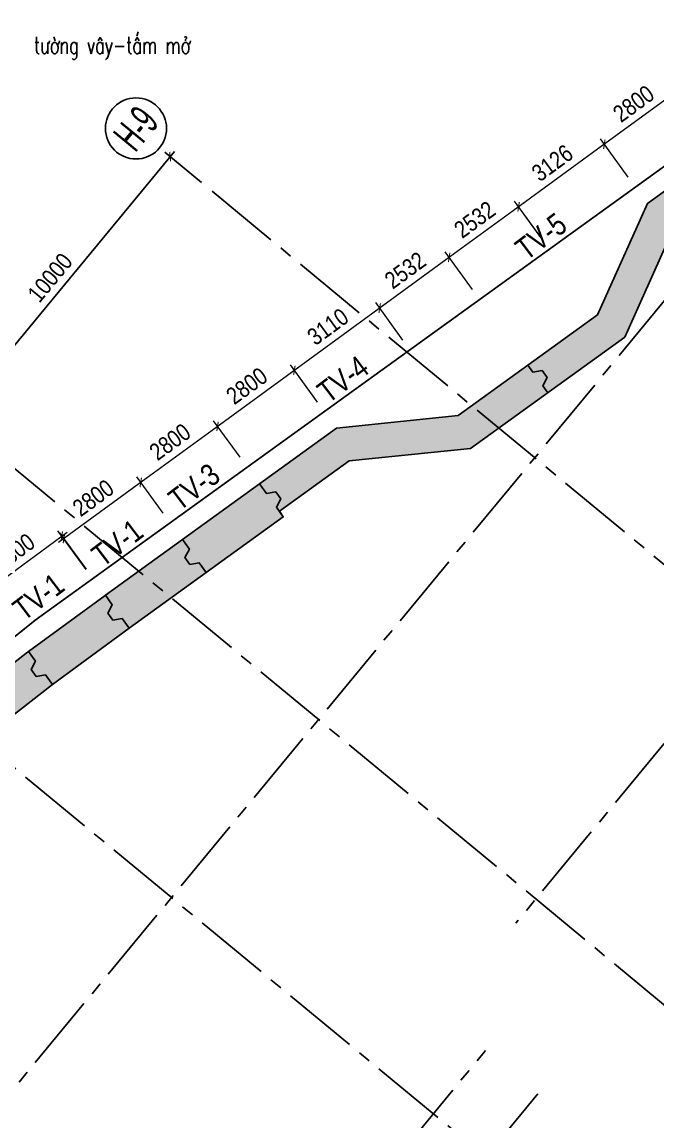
# Model space of a CAD drawing. Header units: millimetres. Extents: x 489377 to 1074388, y -818569 to -310551.
# Drawn here: x 717981 to 736682, y -375080 to -342711 of the extents above; entities that cross this region are included whole.
import ezdxf
from ezdxf.enums import TextEntityAlignment as Align
from ezdxf.xclip import XClip

# ---------------------------------------------------------------- set-up
doc = ezdxf.new("R2010")
doc.units = ezdxf.units.MM
doc.header["$LTSCALE"] = 100
doc.header["$XCLIPFRAME"] = 0
doc.header["$PDMODE"] = 32
doc.header["$PDSIZE"] = 2.5
for name, pattern in [('CENTER2', [1.125, 0.75, -0.125, 0.125, -0.125]), ('DASHDOT', [1, 0.5, -0.25, 0, -0.25]), ('DASHED', [4.5, 3, -1.5])]:
    doc.linetypes.add(name, pattern=pattern)
for name, color, linetype in [('A-GRID-SYM', 50, 'Continuous'), ('ccu11-Dim', 8, 'Continuous'), ('ccu11-Khuat', 9, 'DASHED'), ('ccu11-Text', 31, 'Continuous'), ('ccu12-Hatch', 250, 'Continuous'), ('ccu12-Truc', 13, 'CENTER2'), ('KC-Betong', 6, 'Continuous'), ('Xref_ST_MBDV Cot vach 30.7.2022$0$Xref_ST_MBDV Cot vach 30.7.2022|Xref_ST_MBDV Cot vach 30.7.2022|Xref_ST_MBDV Cot vach 30.7.2022|Xref_ST_MBDV Cot vach 30.7.2022|A-CORE-OTLN', 2, 'Continuous'), ('Xref_ST_MBDV Cot vach 30.7.2022$0$Xref_ST_MBDV Cot vach 30.7.2022|Xref_ST_MBDV Cot vach 30.7.2022|Xref_ST_MBDV Cot vach 30.7.2022|Xref_ST_MBDV Cot vach 30.7.2022|ccu12-Thay', 7, 'Continuous')]:
    doc.layers.add(name, color=color, linetype=linetype)
doc.layers.add('ccu12-Tencaukien', color=9, linetype='Continuous', lineweight=15)
doc.styles.add('Arial', font='arial_0.ttf', dxfattribs={"width": 0.7})
doc.styles.add('Arial Narrow', font='ARIALN.TTF')
doc.styles.add('ccu11-vnsimli', font='vnsimli.shx', dxfattribs={"width": 0.8, "bigfont": 'vns.shx'})
doc.styles.add('HBA-Text', font='GOTHIC.TTF')
doc.dimstyles.new('ccu12-200', dxfattribs={"dimscale": 200, "dimtxt": 2.5, "dimasz": 1, "dimexe": 1, "dimexo": 2, "dimgap": 1, "dimtad": 1, "dimdec": 0, "dimdsep": 46, "dimtxsty": 'Arial Narrow', "dimblk": 'ARCHTICK', "dimcen": -1, "dimdle": 1, "dimclrd": 256, "dimclre": 256, "dimclrt": 3, "dimadec": 0, "dimazin": 2, "dimtfac": 0.1, "dimtdec": 0, "dimtmove": 0, "dimatfit": 1, "dimldrblk": 'ARCHTICK', "dimfxl": 0, "dimtvp": 0.833333, "dimtolj": 1, "dimtzin": 12, "dimarcsym": 0})

# ---------------------------------------------------------------- blocks, each defined once
blk = doc.blocks.new('Bang so lieu tuong vay')
at = {"layer": 'ccu11-Text', "style": 'ccu11-vnsimli', "width": 0.7}
blk.add_text('t\xadêng v©y-tÊm më', height=500, rotation=359.9974, dxfattribs=at).set_placement((41741, -19779, 0), align=Align.MIDDLE)
blk = doc.blocks.new('_ARCHTICK')
at = {"color": 0, "linetype": 'ByBlock', "const_width": 0.15}
blk.add_lwpolyline([(-0.5, -0.5), (0.5, 0.5)], dxfattribs=at)
blk = doc.blocks.new('*D232')
at = {"layer": 'ccu11-Dim', "lineweight": -2, "ltscale": 0.5, "transparency": 16777216}
for p, q in [((-75801, 139701), (-76625, 140831)), ((-76346, 140787), (-78931, 138901)), ((-78063, 138051), (-78887, 139180))]:
    blk.add_line(p, q, dxfattribs=at)
at = {"layer": 'Defpoints', "color": 0, "ltscale": 0.5, "transparency": 16777216}
for p in [(-75566, 139378), (-78769, 139019), (-77828, 137728)]:
    blk.add_point(p, dxfattribs=at)
at = {"layer": 'ccu11-Dim', "lineweight": -2, "ltscale": 0.5, "transparency": 16777216, "xscale": 200, "yscale": 200, "zscale": 200}
for p, rotation in [((-76507, 140669), 36.11102627128894), ((-78769, 139019), 216.111026271289)]:
    blk.add_blockref('_ARCHTICK', p, dxfattribs=dict(at, rotation=rotation))
at = {"layer": 'ccu11-Dim', "color": 3, "ltscale": 0.5, "transparency": 16777216, "insert": (-77907, 140212), "char_height": 500, "attachment_point": 5, "rotation": 36.111, "style": 'Arial Narrow', "bg_fill": 3, "box_fill_scale": 1.1, "bg_fill_color": 256, "bg_fill_true_color": 13158600, "bg_fill_transparency": 0}
blk.add_mtext('\\A1;2800', dxfattribs=at)
blk = doc.blocks.new('*D233')
at = {"layer": 'ccu11-Dim', "lineweight": -2, "ltscale": 0.5, "transparency": 16777216}
for p, q in [((-78608, 139137), (-81456, 137059)), ((-78063, 138051), (-78887, 139180)), ((-80588, 136209), (-81412, 137338))]:
    blk.add_line(p, q, dxfattribs=at)
at = {"layer": 'Defpoints', "color": 0, "ltscale": 0.5, "transparency": 16777216}
for p in [(-77828, 137728), (-81294, 137177), (-80353, 135886)]:
    blk.add_point(p, dxfattribs=at)
at = {"layer": 'ccu11-Dim', "lineweight": -2, "ltscale": 0.5, "transparency": 16777216, "xscale": 200, "yscale": 200, "zscale": 200}
for p, rotation in [((-78769, 139019), 36.11102627128894), ((-81294, 137177), 216.111026271289)]:
    blk.add_blockref('_ARCHTICK', p, dxfattribs=dict(at, rotation=rotation))
at = {"layer": 'ccu11-Dim', "color": 3, "ltscale": 0.5, "transparency": 16777216, "insert": (-80300, 138466), "char_height": 500, "attachment_point": 5, "rotation": 36.111, "style": 'Arial Narrow', "bg_fill": 3, "box_fill_scale": 1.1, "bg_fill_color": 256, "bg_fill_true_color": 13158600, "bg_fill_transparency": 0}
blk.add_mtext('\\A1;3126', dxfattribs=at)
blk = doc.blocks.new('*D234')
at = {"layer": 'ccu11-Dim', "lineweight": -2, "ltscale": 0.5, "transparency": 16777216}
for p, q in [((-81133, 137295), (-83501, 135567)), ((-80609, 136237), (-81412, 137338)), ((-82654, 134745), (-83458, 135846))]:
    blk.add_line(p, q, dxfattribs=at)
at = {"layer": 'Defpoints', "color": 0, "ltscale": 0.5, "transparency": 16777216}
for p in [(-83340, 135685), (-80373, 135914), (-82418, 134421)]:
    blk.add_point(p, dxfattribs=at)
at = {"layer": 'ccu11-Dim', "lineweight": -2, "ltscale": 0.5, "transparency": 16777216, "xscale": 200, "yscale": 200, "zscale": 200}
for p, rotation in [((-81294, 137177), 36.11102627128894), ((-83340, 135685), 216.111026271289)]:
    blk.add_blockref('_ARCHTICK', p, dxfattribs=dict(at, rotation=rotation))
at = {"layer": 'ccu11-Dim', "color": 3, "ltscale": 0.5, "transparency": 16777216, "insert": (-82585, 136799), "char_height": 500, "attachment_point": 5, "rotation": 36.111, "style": 'Arial Narrow', "bg_fill": 3, "box_fill_scale": 1.1, "bg_fill_color": 256, "bg_fill_true_color": 13158600, "bg_fill_transparency": 0}
blk.add_mtext('\\A1;2532', dxfattribs=at)
blk = doc.blocks.new('*D235')
at = {"layer": 'ccu11-Dim', "lineweight": -2, "ltscale": 0.5, "transparency": 16777216}
for p, q in [((-83178, 135802), (-85547, 134074)), ((-82654, 134745), (-83458, 135846)), ((-84700, 133252), (-85503, 134354))]:
    blk.add_line(p, q, dxfattribs=at)
at = {"layer": 'Defpoints', "color": 0, "ltscale": 0.5, "transparency": 16777216}
for p in [(-82418, 134421), (-85385, 134192), (-84464, 132929)]:
    blk.add_point(p, dxfattribs=at)
at = {"layer": 'ccu11-Dim', "lineweight": -2, "ltscale": 0.5, "transparency": 16777216, "xscale": 200, "yscale": 200, "zscale": 200}
for p, rotation in [((-83340, 135685), 36.11102627128894), ((-85385, 134192), 216.111026271289)]:
    blk.add_blockref('_ARCHTICK', p, dxfattribs=dict(at, rotation=rotation))
at = {"layer": 'ccu11-Dim', "color": 3, "ltscale": 0.5, "transparency": 16777216, "insert": (-84631, 135306), "char_height": 500, "attachment_point": 5, "rotation": 36.111, "style": 'Arial Narrow', "bg_fill": 3, "box_fill_scale": 1.1, "bg_fill_color": 256, "bg_fill_true_color": 13158600, "bg_fill_transparency": 0}
blk.add_mtext('\\A1;2532', dxfattribs=at)
blk = doc.blocks.new('*D236')
at = {"layer": 'ccu11-Dim', "lineweight": -2, "ltscale": 0.5, "transparency": 16777216}
for p, q in [((-84700, 133252), (-85503, 134354)), ((-85224, 134310), (-88059, 132242)), ((-87212, 131420), (-88016, 132521))]:
    blk.add_line(p, q, dxfattribs=at)
at = {"layer": 'Defpoints', "color": 0, "ltscale": 0.5, "transparency": 16777216}
for p in [(-84464, 132929), (-87898, 132360), (-86976, 131096)]:
    blk.add_point(p, dxfattribs=at)
at = {"layer": 'ccu11-Dim', "lineweight": -2, "ltscale": 0.5, "transparency": 16777216, "xscale": 200, "yscale": 200, "zscale": 200}
for p, rotation in [((-85385, 134192), 36.11102627128894), ((-87898, 132360), 216.111026271289)]:
    blk.add_blockref('_ARCHTICK', p, dxfattribs=dict(at, rotation=rotation))
at = {"layer": 'ccu11-Dim', "color": 3, "ltscale": 0.5, "transparency": 16777216, "insert": (-86910, 133644), "char_height": 500, "attachment_point": 5, "rotation": 36.111, "style": 'Arial Narrow', "bg_fill": 3, "box_fill_scale": 1.1, "bg_fill_color": 256, "bg_fill_true_color": 13158600, "bg_fill_transparency": 0}
blk.add_mtext('\\A1;3110', dxfattribs=at)
blk = doc.blocks.new('*D237')
at = {"layer": 'ccu11-Dim', "lineweight": -2, "ltscale": 0.5, "transparency": 16777216}
for p, q in [((-87736, 132477), (-90321, 130592)), ((-87236, 131452), (-88016, 132521)), ((-89498, 129802), (-90278, 130871))]:
    blk.add_line(p, q, dxfattribs=at)
at = {"layer": 'Defpoints', "color": 0, "ltscale": 0.5, "transparency": 16777216}
for p in [(-87000, 131129), (-90160, 130709), (-89262, 129478)]:
    blk.add_point(p, dxfattribs=at)
at = {"layer": 'ccu11-Dim', "lineweight": -2, "ltscale": 0.5, "transparency": 16777216, "xscale": 200, "yscale": 200, "zscale": 200}
for p, rotation in [((-87898, 132360), 36.11102627128894), ((-90160, 130709), 216.111026271289)]:
    blk.add_blockref('_ARCHTICK', p, dxfattribs=dict(at, rotation=rotation))
at = {"layer": 'ccu11-Dim', "color": 3, "ltscale": 0.5, "transparency": 16777216, "insert": (-89297, 131902), "char_height": 500, "attachment_point": 5, "rotation": 36.111, "style": 'Arial Narrow', "bg_fill": 3, "box_fill_scale": 1.1, "bg_fill_color": 256, "bg_fill_true_color": 13158600, "bg_fill_transparency": 0}
blk.add_mtext('\\A1;2800', dxfattribs=at)
blk = doc.blocks.new('*D238')
at = {"layer": 'ccu11-Dim', "lineweight": -2, "ltscale": 0.5, "transparency": 16777216}
for p, q in [((-89998, 130827), (-92583, 128941)), ((-89498, 129802), (-90278, 130871)), ((-91760, 128151), (-92540, 129221))]:
    blk.add_line(p, q, dxfattribs=at)
at = {"layer": 'Defpoints', "color": 0, "ltscale": 0.5, "transparency": 16777216}
for p in [(-89262, 129478), (-92422, 129059), (-91524, 127828)]:
    blk.add_point(p, dxfattribs=at)
at = {"layer": 'ccu11-Dim', "lineweight": -2, "ltscale": 0.5, "transparency": 16777216, "xscale": 200, "yscale": 200, "zscale": 200}
for p, rotation in [((-90160, 130709), 36.11102627128894), ((-92422, 129059), 216.111026271289)]:
    blk.add_blockref('_ARCHTICK', p, dxfattribs=dict(at, rotation=rotation))
at = {"layer": 'ccu11-Dim', "color": 3, "ltscale": 0.5, "transparency": 16777216, "insert": (-91559, 130252), "char_height": 500, "attachment_point": 5, "rotation": 36.111, "style": 'Arial Narrow', "bg_fill": 3, "box_fill_scale": 1.1, "bg_fill_color": 256, "bg_fill_true_color": 13158600, "bg_fill_transparency": 0}
blk.add_mtext('\\A1;2800', dxfattribs=at)
blk = doc.blocks.new('*D239')
at = {"layer": 'ccu11-Dim', "lineweight": -2, "ltscale": 0.5, "transparency": 16777216}
for p, q in [((-92260, 129177), (-94845, 127291)), ((-91760, 128151), (-92540, 129221)), ((-94022, 126501), (-94802, 127571))]:
    blk.add_line(p, q, dxfattribs=at)
at = {"layer": 'Defpoints', "color": 0, "ltscale": 0.5, "transparency": 16777216}
for p in [(-91524, 127828), (-94684, 127409), (-93786, 126178)]:
    blk.add_point(p, dxfattribs=at)
at = {"layer": 'ccu11-Dim', "lineweight": -2, "ltscale": 0.5, "transparency": 16777216, "xscale": 200, "yscale": 200, "zscale": 200}
for p, rotation in [((-92422, 129059), 36.11102627128894), ((-94684, 127409), 216.111026271289)]:
    blk.add_blockref('_ARCHTICK', p, dxfattribs=dict(at, rotation=rotation))
at = {"layer": 'ccu11-Dim', "color": 3, "ltscale": 0.5, "transparency": 16777216, "insert": (-93821, 128602), "char_height": 500, "attachment_point": 5, "rotation": 36.111, "style": 'Arial Narrow', "bg_fill": 3, "box_fill_scale": 1.1, "bg_fill_color": 256, "bg_fill_true_color": 13158600, "bg_fill_transparency": 0}
blk.add_mtext('\\A1;2800', dxfattribs=at)
blk = doc.blocks.new('*D277')
at = {"layer": 'ccu11-Dim', "lineweight": -2, "ltscale": 0.5, "transparency": 16777216}
for p, q in [((-97166, 125700), (-94585, 127592)), ((-94028, 126494), (-94865, 127635)), ((-96287, 124838), (-97123, 125980))]:
    blk.add_line(p, q, dxfattribs=at)
at = {"layer": 'Defpoints', "color": 0, "ltscale": 0.5, "transparency": 16777216}
for p in [(-94747, 127474), (-93792, 126171), (-96050, 124516)]:
    blk.add_point(p, dxfattribs=at)
at = {"layer": 'ccu11-Dim', "lineweight": -2, "ltscale": 0.5, "transparency": 16777216, "xscale": 200, "yscale": 200, "zscale": 200}
for p, rotation in [((-94747, 127474), 36.23728808774381), ((-97005, 125819), 216.2372880877438)]:
    blk.add_blockref('_ARCHTICK', p, dxfattribs=dict(at, rotation=rotation))
at = {"layer": 'ccu11-Dim', "color": 3, "ltscale": 0.5, "transparency": 16777216, "insert": (-96145, 127013), "char_height": 500, "attachment_point": 5, "rotation": 36.2373, "style": 'Arial Narrow', "bg_fill": 3, "box_fill_scale": 1.1, "bg_fill_color": 256, "bg_fill_true_color": 13158600, "bg_fill_transparency": 0}
blk.add_mtext('\\A1;2800', dxfattribs=at)
blk = doc.blocks.new('*D91')
at = {"layer": 'ccu11-Dim', "lineweight": -2, "ltscale": 0.5, "transparency": 16777216}
for p, q in [((1064676, -578638), (1058054, -586657)), ((1065474, -579556), (1064395, -578664)), ((1059106, -587266), (1058027, -586375))]:
    blk.add_line(p, q, dxfattribs=at)
at = {"layer": 'Defpoints', "color": 0, "ltscale": 0.5, "transparency": 16777216}
for p in [(1065782, -579811), (1058181, -586502), (1059415, -587521)]:
    blk.add_point(p, dxfattribs=at)
at = {"layer": 'ccu11-Dim', "lineweight": -2, "ltscale": 0.5, "transparency": 16777216, "xscale": 200, "yscale": 200, "zscale": 200}
for p, rotation in [((1064549, -578792), 50.44882679726382), ((1058181, -586502), 230.4488267972638)]:
    blk.add_blockref('_ARCHTICK', p, dxfattribs=dict(at, rotation=rotation))
at = {"layer": 'ccu11-Dim', "color": 3, "ltscale": 0.5, "transparency": 16777216, "insert": (1061014, -582357), "char_height": 500, "attachment_point": 5, "rotation": 50.4488, "style": 'Arial Narrow', "bg_fill": 3, "box_fill_scale": 1.1, "bg_fill_color": 256, "bg_fill_true_color": 13158600, "bg_fill_transparency": 0}
blk.add_mtext('\\A1;10000', dxfattribs=at)
blk = doc.blocks.new('GRID-SYM-flat-228')
at = {"layer": 'A-GRID-SYM', "ltscale": 0.5}
blk.add_circle((0, 0), 900, dxfattribs=at)
at = {"layer": 'A-GRID-SYM', "style": 'HBA-Text'}
blk.add_attdef('GRID', text='', height=900, rotation=50.4488, dxfattribs=at).set_placement((0, 0), align=Align.MIDDLE_CENTER)
blk = doc.blocks.new('LUOI TRUC-NT2')
at = {"layer": 'ccu12-Truc', "ltscale": 30}
for p, q in [((16324.3, 73672), (55395.8, 41405.3)), ((9956.6, 65961.4), (39050.8, 41934.3)), ((36087.5, 65213), (25275.2, 52120.4)), ((5626.6, 60718.2), (44698.1, 28451.5)), ((-19854.4, -5196.4), (24380.4, 48367.3)), ((-18312.3, -6469.9), (25922.6, 47093.7))]:
    blk.add_line(p, q, dxfattribs=at)
at = {"layer": 'ccu11-Dim', "ltscale": 0.5}
dim = blk.add_linear_dim(base=(8722.9, 66980.2), p1=(16324.3, 73672), p2=(9956.6, 65961.4), angle=50.44883, dimstyle='ccu12-200', override={"dimfxl": 150, "dimtfill": 1}, dxfattribs=at)
dim.commit()
dim.dimension.update_dxf_attribs({"geometry": '*D91', "text_midpoint": (11555.7, 71125.4), "insert": (-1049458.2, 653482.6)})
at = {"layer": 'ccu12-Truc', "ltscale": 30}
blk.add_line((-27565, 1171.3), (29702, 70515.4), dxfattribs=at)
at = {"layer": 'KC-Betong', "ltscale": 0.5}
ref = blk.add_blockref('GRID-SYM-flat-228', (14084.4, 75521.7), dxfattribs=at)
ref.add_attrib('GRID', 'H-9', dxfattribs={"layer": 'A-GRID-SYM', "height": 900, "rotation": 50.44883, "style": 'HBA-Text', "width": 0.6}).set_placement((14084.4, 75521.7), align=Align.MIDDLE_CENTER)
blk = doc.blocks.new('220908_DWall Plan')
at = {"layer": 'Xref_ST_MBDV Cot vach 30.7.2022$0$Xref_ST_MBDV Cot vach 30.7.2022|Xref_ST_MBDV Cot vach 30.7.2022|Xref_ST_MBDV Cot vach 30.7.2022|Xref_ST_MBDV Cot vach 30.7.2022|ccu12-Thay', "ltscale": 10}
for points in [[(-81023.5, 132509.3), (-80877.1, 132306.8), (-80601.1, 132352), (-80454.5, 132149.3), (-80584, 131901.3), (-80437.6, 131698.9)], [(-88925.9, 129018), (-88721, 128734.5), (-88445, 128779.7), (-88298.4, 128577), (-88427.9, 128329), (-88223, 128045.5)], [(-91195.2, 127377.7), (-90990.2, 127094.2), (-91119.7, 126846.3), (-90973.1, 126643.5), (-90697.1, 126688.7), (-90492.2, 126405.2)], [(-93464.4, 125737.4), (-93259.5, 125453.9), (-93388.9, 125206), (-93242.4, 125003.2), (-92966.4, 125048.4), (-92761.4, 124764.9)], [(-95729.2, 124077.6), (-95522.4, 123795.5), (-95650.2, 123546.7), (-95502.3, 123344.9), (-95226.6, 123391.9), (-95019.8, 123109.7)]]:
    blk.add_lwpolyline(points, dxfattribs=at)
at = {"layer": 'ccu11-Dim', "ltscale": 0.5}
dim = blk.add_linear_dim(base=(-78769.3, 139018.9), p1=(-75565.7, 139378.3), p2=(-77827.7, 137728.2), angle=216.11103, dimstyle='ccu12-200', override={"dimtmove": 1, "dimfxl": 150, "dimtfill": 1}, dxfattribs=at)
dim.commit()
dim.dimension.update_dxf_attribs({"geometry": '*D232', "text_midpoint": (-77906.6, 140211.8)})
dim = blk.add_linear_dim(base=(-81294.3, 137176.9), p1=(-77827.7, 137728.2), p2=(-80352.7, 135886.1), angle=216.11103, dimstyle='ccu12-200', override={"dimtmove": 1, "dimfxl": 150, "dimtfill": 1}, dxfattribs=at)
dim.commit()
dim.dimension.update_dxf_attribs({"geometry": '*D233', "text_midpoint": (-80300.1, 138465.7)})
dim = blk.add_linear_dim(base=(-83339.9, 135684.6), p1=(-80372.9, 135913.7), p2=(-82418.4, 134421.5), angle=216.11103, dimstyle='ccu12-200', override={"dimtmove": 1, "dimfxl": 150, "dimtfill": 1}, dxfattribs=at)
dim.commit()
dim.dimension.update_dxf_attribs({"geometry": '*D234', "text_midpoint": (-82585.4, 136798.6)})
dim = blk.add_linear_dim(base=(-85385.5, 134192.4), p1=(-82418.4, 134421.5), p2=(-84464, 132929.2), angle=216.11103, dimstyle='ccu12-200', override={"dimtmove": 1, "dimfxl": 150, "dimtfill": 1}, dxfattribs=at)
dim.commit()
dim.dimension.update_dxf_attribs({"geometry": '*D235', "text_midpoint": (-84631, 135306.3)})
dim = blk.add_linear_dim(base=(-87897.8, 132359.6), p1=(-84464, 132929.2), p2=(-86976.3, 131096.5), angle=216.11103, dimstyle='ccu12-200', override={"dimtmove": 1, "dimfxl": 150, "dimtfill": 1}, dxfattribs=at)
dim.commit()
dim.dimension.update_dxf_attribs({"geometry": '*D236', "text_midpoint": (-86909.9, 133643.8)})
dim = blk.add_linear_dim(base=(-90159.8, 130709.4), p1=(-86999.8, 131128.6), p2=(-89261.8, 129478.4), angle=216.11103, dimstyle='ccu12-200', override={"dimtmove": 1, "dimfxl": 150, "dimtfill": 1}, dxfattribs=at)
dim.commit()
dim.dimension.update_dxf_attribs({"geometry": '*D237', "text_midpoint": (-89297.1, 131902.3)})
dim = blk.add_linear_dim(base=(-92421.9, 129059.2), p1=(-89261.8, 129478.4), p2=(-91523.8, 127828.3), angle=216.11103, dimstyle='ccu12-200', override={"dimtmove": 1, "dimfxl": 150, "dimtfill": 1}, dxfattribs=at)
dim.commit()
dim.dimension.update_dxf_attribs({"geometry": '*D238', "text_midpoint": (-91559.2, 130252.1)})
dim = blk.add_linear_dim(base=(-94683.9, 127409.1), p1=(-91523.8, 127828.3), p2=(-93785.9, 126178.1), angle=216.11103, dimstyle='ccu12-200', override={"dimtmove": 1, "dimfxl": 150, "dimtfill": 1}, dxfattribs=at)
dim.commit()
dim.dimension.update_dxf_attribs({"geometry": '*D239', "text_midpoint": (-93821.2, 128602)})
dim = blk.add_linear_dim(base=(-94746.7, 127473.8), p1=(-96050.3, 124515.7), p2=(-93791.8, 126170.9), angle=36.23729, dimstyle='ccu12-200', override={"dimzin": 0, "dimfxl": 150, "dimtfill": 1}, dxfattribs=at)
dim.commit()
dim.dimension.update_dxf_attribs({"geometry": '*D277', "text_midpoint": (-96145.1, 127013.5)})
at = {"layer": 'ccu12-Hatch', "ltscale": 0.5}
h = blk.add_hatch(dxfattribs=at)
h.set_pattern_fill('VATLIEU04', color=256, scale=50, pattern_type=2)
h.set_pattern_definition([(50, (-626373.33, 223416.3), (358.63009, -31.37607), [37.5, -412.5]), (355, (-626373.33, 223416.3), (-69.37567, 376.09607), [30, -330]), (100.4514, (-626343.45, 223413.7), (289.25469, 344.71977), [31.8701, -350.57106]), (46.1842, (-626373.33, 223516.3), (533.62052, -82.7595), [56.25, -618.75]), (96.6356, (-626328.87, 223509.4), (467.33135, 487.05894), [47.80514, -525.8565]), (351.1842, (-626373.33, 223516.3), (467.33097, 487.0593), [45, -495]), (21, (-626323.33, 223491.3), (298.45353, -201.30945), [37.5, -412.5]), (326, (-626323.33, 223491.3), (121.65767, 362.57502), [30, -330]), (71.4514, (-626298.46, 223474.54), (420.11131, 161.26525), [31.8701, -350.57106]), (37.5, (-626373.33, 223416.31), (6.079928, 166.446927), [0, -326, 0, -335, 0, -331.25]), (7.5, (-626373.33, 223416.31), (131.53477, 197.205856), [0, -191, 0, -318.5, 0, -126.25]), (327.5, (-626484.83, 223416.31), (266.911218, -11.277436), [0, -125, 0, -390, 0, -517.5]), (317.5, (-626534.83, 223416.31), (291.593085, 50.05249), [0, -162.5, 0, -259, 0, -367.5]), (45, (-626373.33, 223416.31), (-150.26019, 150.26019), []), (45, (-626373.33, 223477.56), (-150.26019, 150.26019), [])])
h.paths.add_polyline_path([(-122510.4, 58795.4), (-122033.7, 56036.3), (-122025.8, 55995.6), (-121435.2, 53258.6), (-121425.6, 53218.3), (-120722.3, 50508.1), (-120711, 50468.2), (-119896.1, 47789.5), (-119883.2, 47750.1), (-118958, 45107.4), (-118943.5, 45068.6), (-117909.8, 42466.4), (-117893.7, 42428.3), (-116753.1, 39871.1), (-116735.4, 39833.7), (-115489.9, 37325.9), (-115470.4, 37288.7), (-113949.2, 34524), (-113926.1, 34484.2), (-112465, 32095.7), (-112442.4, 32060.3), (-110882.3, 29735.2), (-110858.5, 29701.3), (-109203.6, 27442.8), (-109178.4, 27409.9), (-107431.4, 25221.8), (-107404.9, 25189.9), (-105568.8, 23076), (-105541, 23045.3), (-103618.9, 21009.2), (-103589.9, 20979.7), (-101585.2, 19024.9), (-101555, 18996.6), (-99471.1, 17126.5), (-99439.7, 17099.4), (-97280.2, 15317.2), (-97247.7, 15291.5), (-95016.3, 13600.1), (-94982.8, 13575.8), (-92683.3, 11978.3), (-92648.8, 11955.3), (-90285.1, 10454.4), (-90249.7, 10432.9), (-87825.9, 9031.1), (-87789.6, 9011.1), (-85309.8, 7710.8), (-85272.8, 7692.3), (-82741.3, 6495.8), (-82703.5, 6478.9), (-80124.7, 5388.2), (-80086.2, 5372.8), (-77464.5, 4389.8), (-77425.4, 4376.1), (-74765.2, 3502.4), (-74725.6, 3490.3), (-72031.5, 2727.6), (-71991.4, 2717.1), (-69268, 2066.5), (-69227.6, 2057.8), (-66479.6, 1520.5), (-66438.8, 1513.4), (-63670.9, 1090.4), (-63637.2, 1085.8), (-60856.6, 757.2), (-60844.4, 755.8), (-41353.3, -1307), (0, 0), (5993.1, 7667.3), (-23501.3, 144497.8), (-27624.7, 160190.9), (-41845.5, 164209.2), (-48082.3, 159482.1), (-71537, 141587.6), (-77499.2, 137277.8), (-78971.4, 133992.6), (-83075.5, 131026), (-86656.7, 130658.3), (-88925.9, 129018), (-91195.2, 127377.7), (-93464.4, 125737.4), (-93470.8, 125732.8), (-95729.2, 124077.6), (-95757.8, 124056), (-97965.7, 122333.9), (-98004.3, 122302.4), (-100138.8, 120490.2), (-100176.1, 120457.1), (-102233.4, 118557.8), (-102269.3, 118523.2), (-104245.9, 116540.1), (-104280.4, 116504.1), (-106173, 114440.6), (-106205.9, 114403.1), (-108011.2, 112262.8), (-108042.5, 112224.1), (-109757.4, 110010.7), (-109787.1, 109970.7), (-111408.7, 107688), (-111436.7, 107646.8), (-112962, 105298.7), (-112988.3, 105256.4), (-114414.8, 102847), (-114439.3, 102803.6), (-115764.6, 100337.1), (-115787.3, 100292.7), (-117009, 97773.3), (-117029.8, 97728.1), (-118145.9, 95160.1), (-118164.8, 95114), (-119173.3, 92501.9), (-119190.2, 92455.1), (-120089.4, 89803.4), (-120104.4, 89755.9), (-120892.7, 87069.1), (-120905.8, 87021), (-121581.8, 84303.9), (-121592.9, 84255.3), (-122155.5, 81512.4), (-122164.5, 81463.4), (-122612.8, 78699.5), (-122619.8, 78650.1), (-122952.9, 75870), (-122957.9, 75820.4), (-123175.3, 73028.9), (-123178.2, 72978.7), (-123278.4, 70180.4), (-123279.1, 70131.9), (-123266, 67331.9), (-123264.7, 67281.1), (-123132.9, 64484.2), (-123130.1, 64443.1), (-122883.3, 61654), (-122878.8, 61612.8), (-122516.6, 58836.3)])
h.paths.add_polyline_path([(-24474.2, 144265.3), (-28446.7, 159384), (-41638.3, 163111.5), (-47477, 158686.1), (-70940.7, 140784.7), (-76696.2, 136624.4), (-78168.4, 133339.2), (-82706.9, 130058.6), (-86288, 129690.9), (-88340.1, 128207.6), (-88223, 128045.5), (-90492.2, 126405.2), (-92761.4, 124764.9), (-95019.8, 123109.7), (-97227.7, 121387.7), (-99362.1, 119575.4), (-101419.4, 117676.1), (-103396, 115692.9), (-105288.6, 113629.4), (-107093.9, 111489.1), (-108808.8, 109275.7), (-110430.4, 106993.1), (-111955.7, 104645), (-113382.2, 102235.7), (-114707.5, 99769.1), (-115929.2, 97249.7), (-117045.3, 94681.8), (-118053.8, 92069.7), (-118953, 89418), (-119741.3, 86731.3), (-120417.3, 84014.1), (-120980, 81271.2), (-121428.3, 78507.4), (-121761.5, 75727.3), (-121978.9, 72935.7), (-122079.1, 70137.5), (-122066, 67337.5), (-121934.3, 64540.6), (-122134, 64531.2), (-121887.2, 61742.1), (-121525, 58965.6), (-121048.3, 56206.5), (-120457.7, 53469.5), (-119754.3, 50759.3), (-118939.4, 48080.5), (-118014.2, 45437.8), (-116980.4, 42835.6), (-115839.8, 40278.5), (-114594.3, 37770.7), (-113073.1, 35006), (-111612, 32617.5), (-110051.9, 30292.4), (-108396.9, 28033.8), (-106649.9, 25845.7), (-104813.8, 23731.8), (-102891.7, 21695.7), (-100887.1, 19740.8), (-98803.2, 17870.7), (-96643.7, 16088.4), (-94412.2, 14397.1), (-92112.7, 12799.5), (-89749, 11298.5), (-87325.2, 9896.7), (-84845.4, 8596.4), (-82314, 7399.9), (-79735.1, 6309.2), (-77113.4, 5326.2), (-74453.2, 4452.5), (-71759.1, 3689.8), (-69035.7, 3039.2), (-66287.7, 2501.9), (-63519.8, 2078.9), (-60739.2, 1750.2), (-41316.3, -305.3), (-499.5, 984.7), (4916.9, 7914.3)], flags=16)
at = {"layer": 'Xref_ST_MBDV Cot vach 30.7.2022$0$Xref_ST_MBDV Cot vach 30.7.2022|Xref_ST_MBDV Cot vach 30.7.2022|Xref_ST_MBDV Cot vach 30.7.2022|Xref_ST_MBDV Cot vach 30.7.2022|A-CORE-OTLN', "color": 6}
for points in [[(-71537, 141587.6), (-77499.2, 137277.8), (-78971.4, 133992.6), (-83075.5, 131026), (-86656.7, 130658.3), (-88925.9, 129018), (-91195.2, 127377.7), (-93464.4, 125737.4), (-93470.8, 125732.8), (-95729.2, 124077.6), (-95757.8, 124056), (-97965.7, 122333.9), (-98004.3, 122302.4), (-100138.8, 120490.2), (-100176.1, 120457.1), (-102233.4, 118557.8), (-102269.3, 118523.2), (-104245.9, 116540.1), (-104280.4, 116504.1), (-106173, 114440.6), (-106205.9, 114403.1), (-108011.2, 112262.8), (-108042.5, 112224.1), (-109757.4, 110010.7)], [(-41638.3, 163111.5), (-47477, 158686.1), (-70940.7, 140784.7), (-76696.2, 136624.4), (-78168.4, 133339.2), (-82706.9, 130058.6), (-86288, 129690.9), (-88340.1, 128207.6), (-88223, 128045.5), (-90492.2, 126405.2), (-92761.4, 124764.9), (-95019.8, 123109.7), (-97227.7, 121387.7), (-99362.1, 119575.4), (-101419.4, 117676.1), (-103396, 115692.9), (-105288.6, 113629.4), (-107093.9, 111489.1), (-108808.8, 109275.7)]]:
    blk.add_lwpolyline(points, dxfattribs=at)
at = {"layer": 'ccu11-Dim'}
blk.add_blockref('LUOI TRUC-NT2', (-106646, 63962.7), dxfattribs=at)
at = {"layer": 'ccu11-Khuat', "color": 1, "linetype": 'DASHDOT', "ltscale": 18, "const_width": 50}
blk.add_lwpolyline([(-22987.3, 144613.5), (-28513.5, 165720.5), (-36919.6, 168632.9), (-48422.9, 159930), (-71888.3, 142059.8), (-95520.4, 125009, 0.6850113), (-62310.1, 364.4), (-41523.2, -1853.9), (126.4, -574.1), (6443.7, 7493.4), (-22987.3, 144613.5)], format="xyb", close=True, dxfattribs=at)
at = {"layer": 'ccu12-Tencaukien', "color": 2, "style": 'Arial', "width": 0.8}
for s, p in [('TV-5', (-80438.5, 136047.7)), ('TV-4', (-86270.1, 131840)), ('TV-3', (-90653.5, 128671.5)), ('TV-1', (-92915.6, 127021.3)), ('TV-1', (-95238.6, 125433.4))]:
    blk.add_text(s, height=650, rotation=37.15991, dxfattribs=at).set_placement(p, align=Align.CENTER)

msp = doc.modelspace()

# ---------------------------------------------------------------- block references
at = {"layer": 'ccu12-Tencaukien'}
msp.add_blockref('Bang so lieu tuong vay', (678899, -323631), dxfattribs=at)

# ---------------------------------------------------------------- next in the draw order: block references
ref = msp.add_blockref('220908_DWall Plan', (813900, -485331), dxfattribs=at)
XClip(ref).set_block_clipping_path([(-136999.1740499845, 59982.0778093114), (6980.825086272, 174779.6961681198)])

doc.saveas('drawing.dxf')
